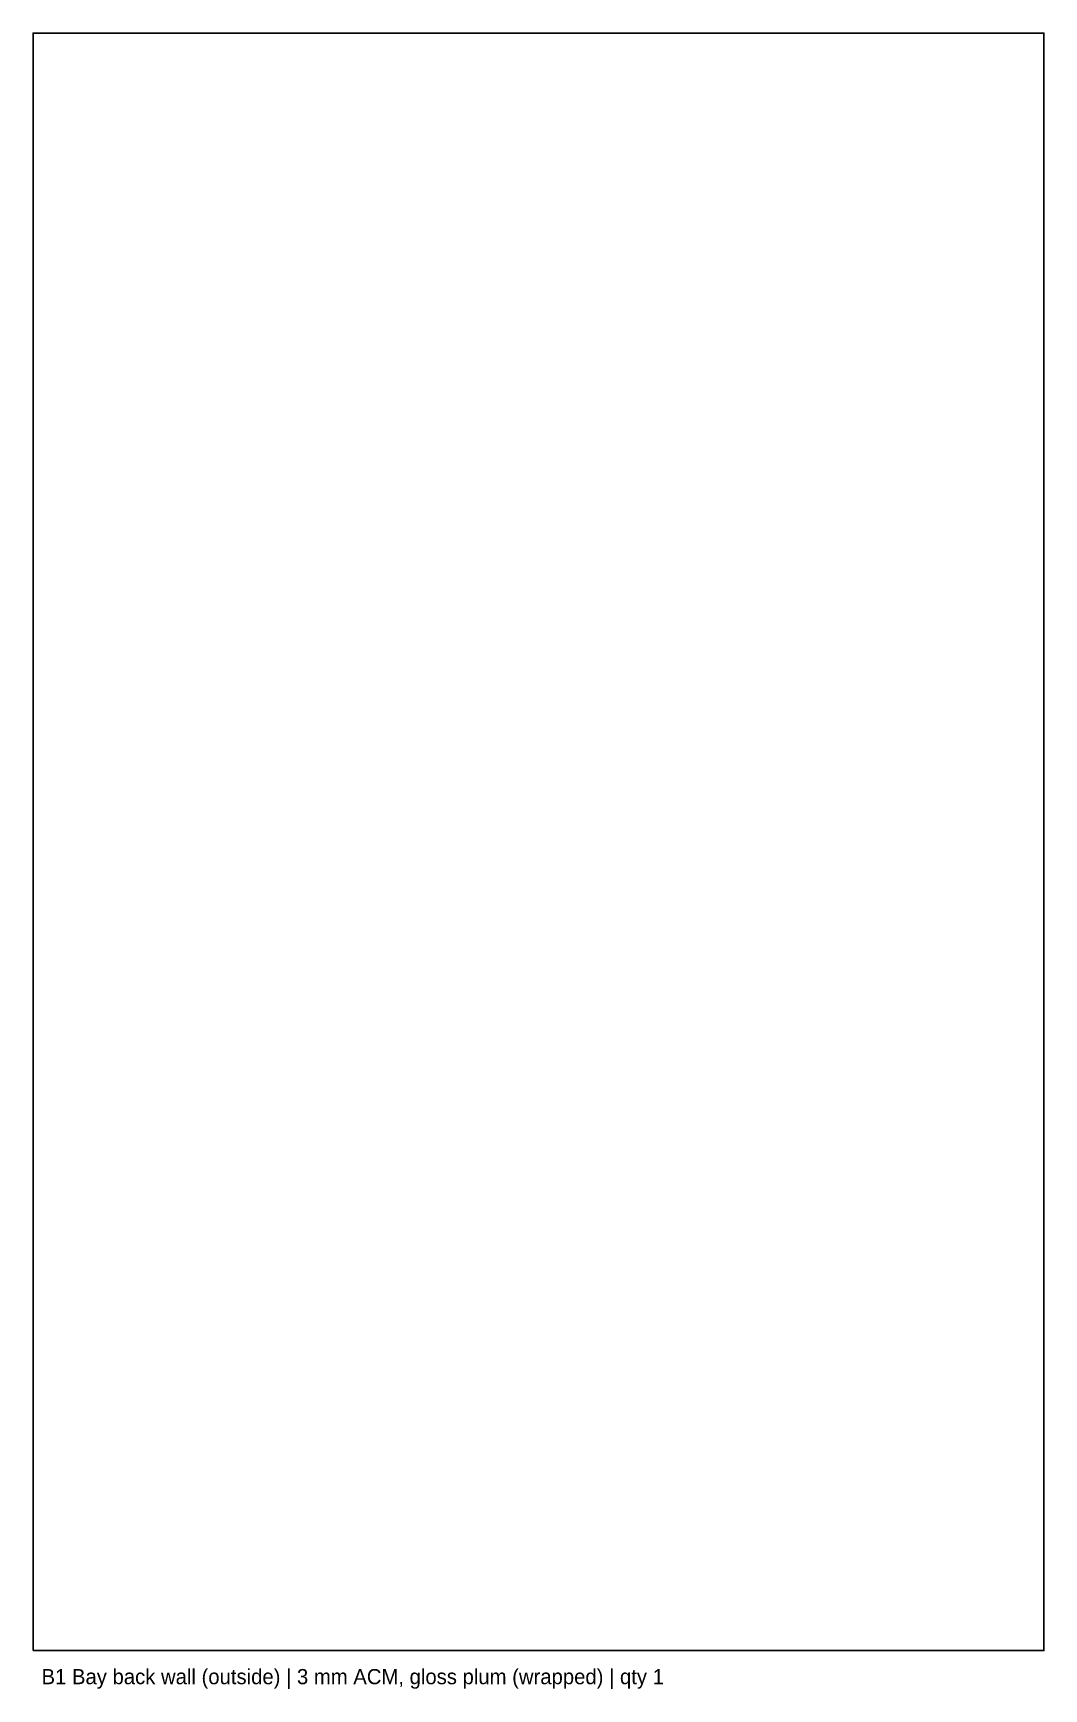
# Model space of a CAD drawing. Header units: millimetres. Extents: x 0 to 1200, y -46 to 1920.
import ezdxf

# ---------------------------------------------------------------- set-up
doc = ezdxf.new("R2010")
doc.units = ezdxf.units.MM
doc.layers.add('OUTLINE', color=7, linetype='Continuous')
doc.layers.add('TEXT', color=5, linetype='Continuous')

msp = doc.modelspace()

# ---------------------------------------------------------------- linework, layer by layer
at = {"layer": 'OUTLINE'}
msp.add_lwpolyline([(0, 0), (1200, 0), (1200, 1920), (0, 1920)], close=True, dxfattribs=at)

# ---------------------------------------------------------------- texts
at = {"layer": 'TEXT'}
msp.add_text('B1 Bay back wall (outside) | 3 mm ACM, gloss plum (wrapped) | qty 1', height=18, dxfattribs=at).set_placement((10, -40))

doc.saveas('drawing.dxf')
